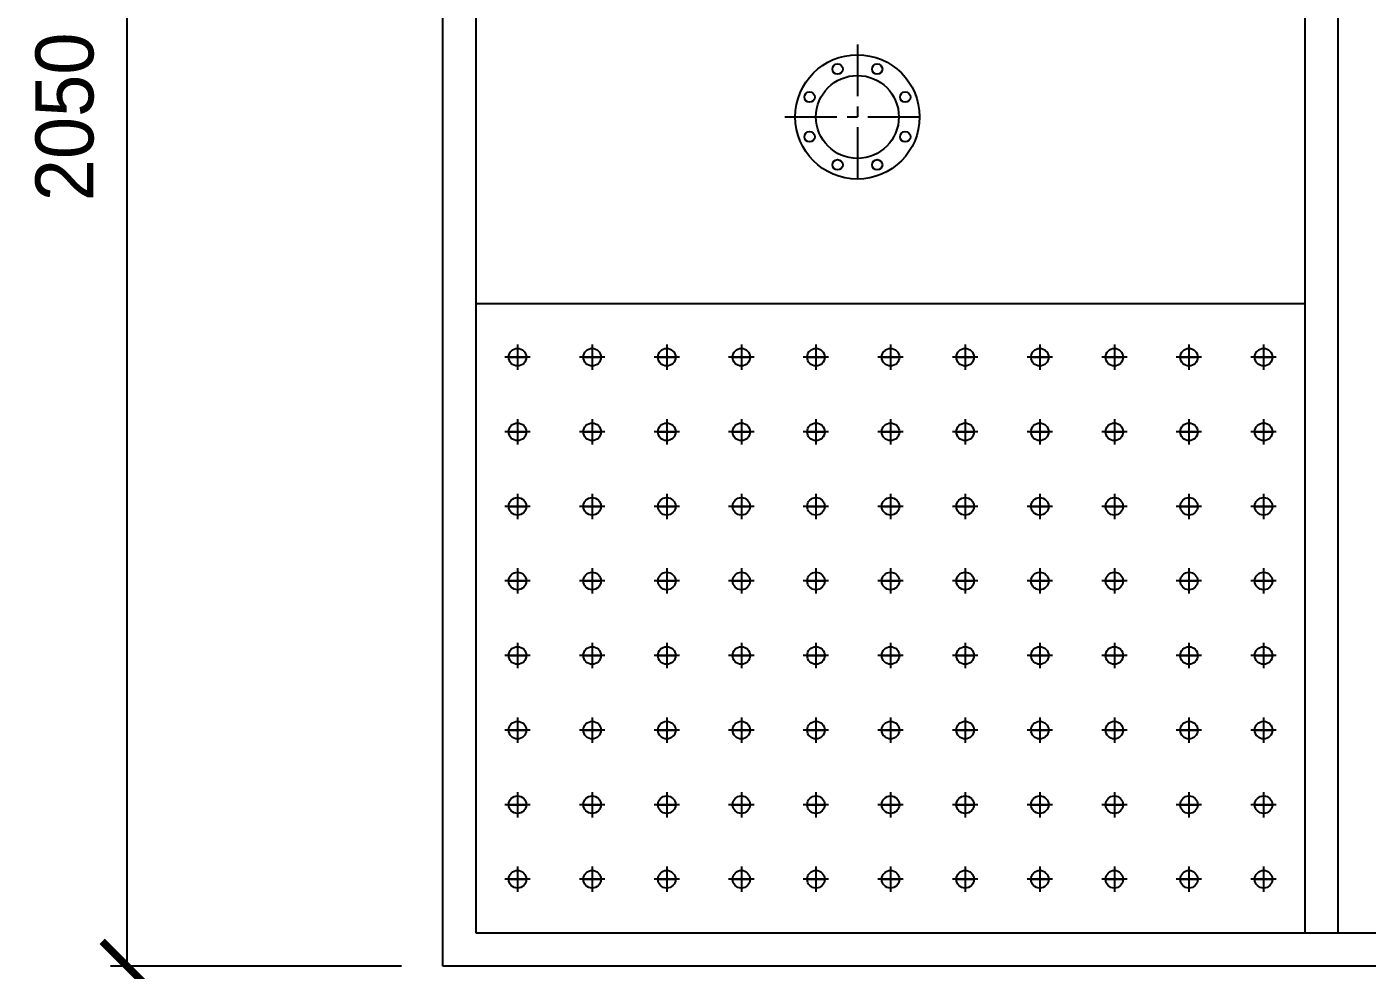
# Model space of a CAD drawing. Header units: millimetres. Extents: x 0 to 16815, y 0 to 11890.
# Drawn here: x 2133 to 3750, y 8002 to 9140 of the extents above; entities that cross this region are included whole.
import ezdxf

# ---------------------------------------------------------------- set-up
doc = ezdxf.new("R2010")
doc.units = ezdxf.units.MM
doc.linetypes.add('CENTER', pattern=[2, 1.25, -0.25, 0.25, -0.25])
doc.layers.get('DEFPOINTS').update_dxf_attribs({"color": 143})
doc.layers.add('CENTER', color=1, linetype='CENTER')
doc.layers.add('냉각탑_dim', color=1, linetype='Continuous')
doc.styles.add('HY울릉도L', font='')
doc.styles.get('HY울릉도L').set_extended_font_data('HY울릉도L')
doc.dimstyles.new('성지DIM', dxfattribs={"dimtxt": 3.5, "dimasz": 3, "dimexe": 1, "dimexo": 2.5, "dimgap": 2, "dimtad": 1, "dimdec": 0, "dimzin": 3, "dimdsep": 46, "dimtxsty": 'HY울릉도L', "dimblk": 'ARCHTICK', "dimcen": -2, "dimclrd": 256, "dimclre": 256, "dimclrt": 7, "dimadec": 0, "dimazin": 0, "dimtfac": 1, "dimtdec": 0, "dimtofl": 0, "dimtmove": 0, "dimatfit": 3, "dimfxl": 0, "dimtolj": 1, "dimtzin": 0, "dimlwe": -1, "dimarcsym": 0})

# ---------------------------------------------------------------- blocks, each defined once
blk = doc.blocks.new('_ArchTick')
at = {"color": 0, "linetype": 'ByBlock', "const_width": 0.15}
blk.add_lwpolyline([(-0.5, -0.5), (0.5, 0.5)], dxfattribs=at)
blk = doc.blocks.new('*D7')
at = {"layer": 'DEFPOINTS', "color": 0, "transparency": 16777216}
for p in [(2253.7, 10056.3), (2634.8, 10056.3), (2634.8, 8006.3)]:
    blk.add_point(p, dxfattribs=at)
at = {"layer": '냉각탑_dim', "transparency": 16777216}
for p, q in [((2584.8, 10056.3), (2233.7, 10056.3)), ((2584.8, 8006.3), (2233.7, 8006.3))]:
    blk.add_line(p, q, dxfattribs=at)
at = {"layer": '냉각탑_dim', "lineweight": -2, "transparency": 16777216}
blk.add_line((2253.7, 8006.3), (2253.7, 10056.3), dxfattribs=at)
at = {"layer": '냉각탑_dim', "lineweight": -2, "transparency": 16777216, "xscale": 60, "yscale": 60, "zscale": 60}
for p, rotation in [((2253.7, 10056.3), 90), ((2253.7, 8006.3), 270)]:
    blk.add_blockref('_ArchTick', p, dxfattribs=dict(at, rotation=rotation))
at = {"layer": '냉각탑_dim', "color": 7, "transparency": 16777216, "insert": (2178.7, 9031.3), "char_height": 70, "attachment_point": 5, "rotation": 90, "style": 'HY울릉도L'}
blk.add_mtext('\\A1;2050', dxfattribs=at)

msp = doc.modelspace()

# ---------------------------------------------------------------- linework, layer by layer
at = {"color": 3}
for p, q in [((3674.8, 8046.3), (3674.8, 10016.3)), ((3714.8, 8046.3), (3714.8, 10016.3)), ((2674.8, 8806.3), (3674.8, 8806.3))]:
    msp.add_line(p, q, dxfattribs=at)
for points in [[(2634.8, 8006.3), (2634.8, 10056.3), (6734.8, 10056.3), (6734.8, 8006.3)], [(2674.8, 8046.3), (2674.8, 10016.3), (6694.8, 10016.3), (6694.8, 8046.3)]]:
    msp.add_lwpolyline(points, close=True, dxfattribs=at)
for centre, radius in [((3134.8, 9031.3), 75), ((3110.9, 9089), 6.25), ((3158.7, 9089), 6.25), ((3134.8, 9031.3), 50), ((3077.1, 9055.2), 6.25), ((3192.5, 9055.2), 6.25), ((3077.1, 9007.4), 6.25), ((3192.5, 9007.4), 6.25), ((3110.9, 8973.5), 6.25), ((3158.7, 8973.5), 6.25)]:
    msp.add_circle(centre, radius, dxfattribs=at)
for centre in [(2724.8, 8741.3), (2814.8, 8741.3), (2904.8, 8741.3), (2994.8, 8741.3), (3084.8, 8741.3), (3174.8, 8741.3), (3264.8, 8741.3), (3354.8, 8741.3), (3444.8, 8741.3), (3534.8, 8741.3), (3624.8, 8741.3), (2724.8, 8651.3), (2814.8, 8651.3), (2904.8, 8651.3), (2994.8, 8651.3), (3084.8, 8651.3), (3174.8, 8651.3), (3264.8, 8651.3), (3354.8, 8651.3), (3444.8, 8651.3), (3534.8, 8651.3), (3624.8, 8651.3), (2724.8, 8561.3), (2814.8, 8561.3), (2904.8, 8561.3), (2994.8, 8561.3), (3084.8, 8561.3), (3174.8, 8561.3), (3264.8, 8561.3), (3354.8, 8561.3), (3444.8, 8561.3), (3534.8, 8561.3), (3624.8, 8561.3), (2724.8, 8471.3), (2814.8, 8471.3), (2904.8, 8471.3), (2994.8, 8471.3), (3084.8, 8471.3), (3174.8, 8471.3), (3264.8, 8471.3), (3354.8, 8471.3), (3444.8, 8471.3), (3534.8, 8471.3), (3624.8, 8471.3), (2724.8, 8381.3), (2814.8, 8381.3), (2904.8, 8381.3), (2994.8, 8381.3), (3084.8, 8381.3), (3174.8, 8381.3), (3264.8, 8381.3), (3354.8, 8381.3), (3444.8, 8381.3), (3534.8, 8381.3), (3624.8, 8381.3), (2724.8, 8291.3), (2814.8, 8291.3), (2904.8, 8291.3), (2994.8, 8291.3), (3084.8, 8291.3), (3174.8, 8291.3), (3264.8, 8291.3), (3354.8, 8291.3), (3444.8, 8291.3), (3534.8, 8291.3), (3624.8, 8291.3), (2724.8, 8201.3), (2814.8, 8201.3), (2904.8, 8201.3), (2994.8, 8201.3), (3084.8, 8201.3), (3174.8, 8201.3), (3264.8, 8201.3), (3354.8, 8201.3), (3444.8, 8201.3), (3534.8, 8201.3), (3624.8, 8201.3), (2724.8, 8111.3), (2814.8, 8111.3), (2904.8, 8111.3), (2994.8, 8111.3), (3084.8, 8111.3), (3174.8, 8111.3), (3264.8, 8111.3), (3354.8, 8111.3), (3444.8, 8111.3), (3534.8, 8111.3), (3624.8, 8111.3)]:
    msp.add_circle(centre, 10.6)
at = {"layer": 'CENTER', "linetype": 'CENTER', "ltscale": 50}
for p, q in [((3134.8, 9118.8), (3134.8, 8943.8)), ((3047.3, 9031.3), (3222.3, 9031.3)), ((2724.8, 8756.6), (2724.8, 8726)), ((2724.8, 8753), (2724.8, 8729.5)), ((2814.8, 8756.6), (2814.8, 8726)), ((2814.8, 8753), (2814.8, 8729.5)), ((2904.8, 8756.6), (2904.8, 8726)), ((2904.8, 8753), (2904.8, 8729.5)), ((2994.8, 8756.6), (2994.8, 8726)), ((2994.8, 8753), (2994.8, 8729.5)), ((3084.8, 8756.6), (3084.8, 8726)), ((3084.8, 8753), (3084.8, 8729.5)), ((3174.8, 8756.6), (3174.8, 8726)), ((3174.8, 8753), (3174.8, 8729.5)), ((3264.8, 8756.6), (3264.8, 8726)), ((3264.8, 8753), (3264.8, 8729.5)), ((3354.8, 8756.6), (3354.8, 8726)), ((3354.8, 8753), (3354.8, 8729.5)), ((3444.8, 8756.6), (3444.8, 8726)), ((3444.8, 8753), (3444.8, 8729.5)), ((3534.8, 8756.6), (3534.8, 8726)), ((3534.8, 8753), (3534.8, 8729.5)), ((3624.8, 8756.6), (3624.8, 8726)), ((3624.8, 8753), (3624.8, 8729.5)), ((2740.1, 8741.3), (2709.5, 8741.3)), ((2713, 8741.3), (2736.6, 8741.3)), ((2736.6, 8741.3), (2713, 8741.3)), ((2713, 8741.3), (2736.6, 8741.3)), ((2830.1, 8741.3), (2799.5, 8741.3)), ((2803, 8741.3), (2826.6, 8741.3)), ((2826.6, 8741.3), (2803, 8741.3)), ((2803, 8741.3), (2826.6, 8741.3)), ((2920.1, 8741.3), (2889.5, 8741.3)), ((2893, 8741.3), (2916.6, 8741.3)), ((2916.6, 8741.3), (2893, 8741.3)), ((2893, 8741.3), (2916.6, 8741.3)), ((3010.1, 8741.3), (2979.5, 8741.3)), ((2983, 8741.3), (3006.6, 8741.3)), ((3006.6, 8741.3), (2983, 8741.3)), ((2983, 8741.3), (3006.6, 8741.3)), ((3100.1, 8741.3), (3069.5, 8741.3)), ((3073, 8741.3), (3096.6, 8741.3)), ((3096.6, 8741.3), (3073, 8741.3)), ((3073, 8741.3), (3096.6, 8741.3)), ((3190.1, 8741.3), (3159.5, 8741.3)), ((3163, 8741.3), (3186.6, 8741.3)), ((3186.6, 8741.3), (3163, 8741.3)), ((3163, 8741.3), (3186.6, 8741.3)), ((3280.1, 8741.3), (3249.5, 8741.3)), ((3253, 8741.3), (3276.6, 8741.3)), ((3276.6, 8741.3), (3253, 8741.3)), ((3253, 8741.3), (3276.6, 8741.3)), ((3370.1, 8741.3), (3339.5, 8741.3)), ((3343, 8741.3), (3366.6, 8741.3)), ((3366.6, 8741.3), (3343, 8741.3)), ((3343, 8741.3), (3366.6, 8741.3)), ((3460.1, 8741.3), (3429.5, 8741.3)), ((3433, 8741.3), (3456.6, 8741.3)), ((3456.6, 8741.3), (3433, 8741.3)), ((3433, 8741.3), (3456.6, 8741.3)), ((3550.1, 8741.3), (3519.5, 8741.3)), ((3523, 8741.3), (3546.6, 8741.3)), ((3546.6, 8741.3), (3523, 8741.3)), ((3523, 8741.3), (3546.6, 8741.3)), ((3640.1, 8741.3), (3609.5, 8741.3)), ((3613, 8741.3), (3636.6, 8741.3)), ((3636.6, 8741.3), (3613, 8741.3)), ((3613, 8741.3), (3636.6, 8741.3)), ((2740.1, 8651.3), (2709.5, 8651.3)), ((2713, 8651.3), (2736.6, 8651.3)), ((2736.6, 8651.3), (2713, 8651.3)), ((2713, 8651.3), (2736.6, 8651.3)), ((2724.8, 8666.6), (2724.8, 8636)), ((2724.8, 8663), (2724.8, 8639.5)), ((2830.1, 8651.3), (2799.5, 8651.3)), ((2803, 8651.3), (2826.6, 8651.3)), ((2826.6, 8651.3), (2803, 8651.3)), ((2803, 8651.3), (2826.6, 8651.3)), ((2814.8, 8666.6), (2814.8, 8636)), ((2814.8, 8663), (2814.8, 8639.5)), ((2920.1, 8651.3), (2889.5, 8651.3)), ((2893, 8651.3), (2916.6, 8651.3)), ((2916.6, 8651.3), (2893, 8651.3)), ((2893, 8651.3), (2916.6, 8651.3)), ((2904.8, 8666.6), (2904.8, 8636)), ((2904.8, 8663), (2904.8, 8639.5)), ((3010.1, 8651.3), (2979.5, 8651.3)), ((2983, 8651.3), (3006.6, 8651.3)), ((3006.6, 8651.3), (2983, 8651.3)), ((2983, 8651.3), (3006.6, 8651.3)), ((2994.8, 8666.6), (2994.8, 8636)), ((2994.8, 8663), (2994.8, 8639.5)), ((3100.1, 8651.3), (3069.5, 8651.3)), ((3073, 8651.3), (3096.6, 8651.3)), ((3096.6, 8651.3), (3073, 8651.3)), ((3073, 8651.3), (3096.6, 8651.3)), ((3084.8, 8666.6), (3084.8, 8636)), ((3084.8, 8663), (3084.8, 8639.5)), ((3190.1, 8651.3), (3159.5, 8651.3)), ((3163, 8651.3), (3186.6, 8651.3)), ((3186.6, 8651.3), (3163, 8651.3)), ((3163, 8651.3), (3186.6, 8651.3)), ((3174.8, 8666.6), (3174.8, 8636)), ((3174.8, 8663), (3174.8, 8639.5)), ((3280.1, 8651.3), (3249.5, 8651.3)), ((3253, 8651.3), (3276.6, 8651.3)), ((3276.6, 8651.3), (3253, 8651.3)), ((3253, 8651.3), (3276.6, 8651.3)), ((3264.8, 8666.6), (3264.8, 8636)), ((3264.8, 8663), (3264.8, 8639.5)), ((3370.1, 8651.3), (3339.5, 8651.3)), ((3343, 8651.3), (3366.6, 8651.3)), ((3366.6, 8651.3), (3343, 8651.3)), ((3343, 8651.3), (3366.6, 8651.3)), ((3354.8, 8666.6), (3354.8, 8636)), ((3354.8, 8663), (3354.8, 8639.5)), ((3460.1, 8651.3), (3429.5, 8651.3)), ((3433, 8651.3), (3456.6, 8651.3)), ((3456.6, 8651.3), (3433, 8651.3)), ((3433, 8651.3), (3456.6, 8651.3)), ((3444.8, 8666.6), (3444.8, 8636)), ((3444.8, 8663), (3444.8, 8639.5)), ((3550.1, 8651.3), (3519.5, 8651.3)), ((3523, 8651.3), (3546.6, 8651.3)), ((3546.6, 8651.3), (3523, 8651.3)), ((3523, 8651.3), (3546.6, 8651.3)), ((3534.8, 8666.6), (3534.8, 8636)), ((3534.8, 8663), (3534.8, 8639.5)), ((3640.1, 8651.3), (3609.5, 8651.3)), ((3613, 8651.3), (3636.6, 8651.3)), ((3636.6, 8651.3), (3613, 8651.3)), ((3613, 8651.3), (3636.6, 8651.3)), ((3624.8, 8666.6), (3624.8, 8636)), ((3624.8, 8663), (3624.8, 8639.5)), ((2724.8, 8576.6), (2724.8, 8546)), ((2724.8, 8573), (2724.8, 8549.5)), ((2814.8, 8576.6), (2814.8, 8546)), ((2814.8, 8573), (2814.8, 8549.5)), ((2904.8, 8576.6), (2904.8, 8546)), ((2904.8, 8573), (2904.8, 8549.5)), ((2994.8, 8576.6), (2994.8, 8546)), ((2994.8, 8573), (2994.8, 8549.5)), ((3084.8, 8576.6), (3084.8, 8546)), ((3084.8, 8573), (3084.8, 8549.5)), ((3174.8, 8576.6), (3174.8, 8546)), ((3174.8, 8573), (3174.8, 8549.5)), ((3264.8, 8576.6), (3264.8, 8546)), ((3264.8, 8573), (3264.8, 8549.5)), ((3354.8, 8576.6), (3354.8, 8546)), ((3354.8, 8573), (3354.8, 8549.5)), ((3444.8, 8576.6), (3444.8, 8546)), ((3444.8, 8573), (3444.8, 8549.5)), ((3534.8, 8576.6), (3534.8, 8546)), ((3534.8, 8573), (3534.8, 8549.5)), ((3624.8, 8576.6), (3624.8, 8546)), ((3624.8, 8573), (3624.8, 8549.5)), ((2740.1, 8561.3), (2709.5, 8561.3)), ((2713, 8561.3), (2736.6, 8561.3)), ((2736.6, 8561.3), (2713, 8561.3)), ((2713, 8561.3), (2736.6, 8561.3)), ((2830.1, 8561.3), (2799.5, 8561.3)), ((2803, 8561.3), (2826.6, 8561.3)), ((2826.6, 8561.3), (2803, 8561.3)), ((2803, 8561.3), (2826.6, 8561.3)), ((2920.1, 8561.3), (2889.5, 8561.3)), ((2893, 8561.3), (2916.6, 8561.3)), ((2916.6, 8561.3), (2893, 8561.3)), ((2893, 8561.3), (2916.6, 8561.3)), ((3010.1, 8561.3), (2979.5, 8561.3)), ((2983, 8561.3), (3006.6, 8561.3)), ((3006.6, 8561.3), (2983, 8561.3)), ((2983, 8561.3), (3006.6, 8561.3)), ((3100.1, 8561.3), (3069.5, 8561.3)), ((3073, 8561.3), (3096.6, 8561.3)), ((3096.6, 8561.3), (3073, 8561.3)), ((3073, 8561.3), (3096.6, 8561.3)), ((3190.1, 8561.3), (3159.5, 8561.3)), ((3163, 8561.3), (3186.6, 8561.3)), ((3186.6, 8561.3), (3163, 8561.3)), ((3163, 8561.3), (3186.6, 8561.3)), ((3280.1, 8561.3), (3249.5, 8561.3)), ((3253, 8561.3), (3276.6, 8561.3)), ((3276.6, 8561.3), (3253, 8561.3)), ((3253, 8561.3), (3276.6, 8561.3)), ((3370.1, 8561.3), (3339.5, 8561.3)), ((3343, 8561.3), (3366.6, 8561.3)), ((3366.6, 8561.3), (3343, 8561.3)), ((3343, 8561.3), (3366.6, 8561.3)), ((3460.1, 8561.3), (3429.5, 8561.3)), ((3433, 8561.3), (3456.6, 8561.3)), ((3456.6, 8561.3), (3433, 8561.3)), ((3433, 8561.3), (3456.6, 8561.3)), ((3550.1, 8561.3), (3519.5, 8561.3)), ((3523, 8561.3), (3546.6, 8561.3)), ((3546.6, 8561.3), (3523, 8561.3)), ((3523, 8561.3), (3546.6, 8561.3)), ((3640.1, 8561.3), (3609.5, 8561.3)), ((3613, 8561.3), (3636.6, 8561.3)), ((3636.6, 8561.3), (3613, 8561.3)), ((3613, 8561.3), (3636.6, 8561.3)), ((2724.8, 8486.6), (2724.8, 8456)), ((2724.8, 8483), (2724.8, 8459.5)), ((2814.8, 8486.6), (2814.8, 8456)), ((2814.8, 8483), (2814.8, 8459.5)), ((2904.8, 8486.6), (2904.8, 8456)), ((2904.8, 8483), (2904.8, 8459.5)), ((2994.8, 8486.6), (2994.8, 8456)), ((2994.8, 8483), (2994.8, 8459.5)), ((3084.8, 8486.6), (3084.8, 8456)), ((3084.8, 8483), (3084.8, 8459.5)), ((3174.8, 8486.6), (3174.8, 8456)), ((3174.8, 8483), (3174.8, 8459.5)), ((3264.8, 8486.6), (3264.8, 8456)), ((3264.8, 8483), (3264.8, 8459.5)), ((3354.8, 8486.6), (3354.8, 8456)), ((3354.8, 8483), (3354.8, 8459.5)), ((3444.8, 8486.6), (3444.8, 8456)), ((3444.8, 8483), (3444.8, 8459.5)), ((3534.8, 8486.6), (3534.8, 8456)), ((3534.8, 8483), (3534.8, 8459.5)), ((3624.8, 8486.6), (3624.8, 8456)), ((3624.8, 8483), (3624.8, 8459.5)), ((2740.1, 8471.3), (2709.5, 8471.3)), ((2713, 8471.3), (2736.6, 8471.3)), ((2736.6, 8471.3), (2713, 8471.3)), ((2713, 8471.3), (2736.6, 8471.3)), ((2830.1, 8471.3), (2799.5, 8471.3)), ((2803, 8471.3), (2826.6, 8471.3)), ((2826.6, 8471.3), (2803, 8471.3)), ((2803, 8471.3), (2826.6, 8471.3)), ((2920.1, 8471.3), (2889.5, 8471.3)), ((2893, 8471.3), (2916.6, 8471.3)), ((2916.6, 8471.3), (2893, 8471.3)), ((2893, 8471.3), (2916.6, 8471.3)), ((3010.1, 8471.3), (2979.5, 8471.3)), ((2983, 8471.3), (3006.6, 8471.3)), ((3006.6, 8471.3), (2983, 8471.3)), ((2983, 8471.3), (3006.6, 8471.3)), ((3100.1, 8471.3), (3069.5, 8471.3)), ((3073, 8471.3), (3096.6, 8471.3)), ((3096.6, 8471.3), (3073, 8471.3)), ((3073, 8471.3), (3096.6, 8471.3)), ((3190.1, 8471.3), (3159.5, 8471.3)), ((3163, 8471.3), (3186.6, 8471.3)), ((3186.6, 8471.3), (3163, 8471.3)), ((3163, 8471.3), (3186.6, 8471.3)), ((3280.1, 8471.3), (3249.5, 8471.3)), ((3253, 8471.3), (3276.6, 8471.3)), ((3276.6, 8471.3), (3253, 8471.3)), ((3253, 8471.3), (3276.6, 8471.3)), ((3370.1, 8471.3), (3339.5, 8471.3)), ((3343, 8471.3), (3366.6, 8471.3)), ((3366.6, 8471.3), (3343, 8471.3)), ((3343, 8471.3), (3366.6, 8471.3)), ((3460.1, 8471.3), (3429.5, 8471.3)), ((3433, 8471.3), (3456.6, 8471.3)), ((3456.6, 8471.3), (3433, 8471.3)), ((3433, 8471.3), (3456.6, 8471.3)), ((3550.1, 8471.3), (3519.5, 8471.3)), ((3523, 8471.3), (3546.6, 8471.3)), ((3546.6, 8471.3), (3523, 8471.3)), ((3523, 8471.3), (3546.6, 8471.3)), ((3640.1, 8471.3), (3609.5, 8471.3)), ((3613, 8471.3), (3636.6, 8471.3)), ((3636.6, 8471.3), (3613, 8471.3)), ((3613, 8471.3), (3636.6, 8471.3)), ((2724.8, 8396.6), (2724.8, 8366)), ((2724.8, 8393), (2724.8, 8369.5)), ((2814.8, 8396.6), (2814.8, 8366)), ((2814.8, 8393), (2814.8, 8369.5)), ((2904.8, 8396.6), (2904.8, 8366)), ((2904.8, 8393), (2904.8, 8369.5)), ((2994.8, 8396.6), (2994.8, 8366)), ((2994.8, 8393), (2994.8, 8369.5)), ((3084.8, 8396.6), (3084.8, 8366)), ((3084.8, 8393), (3084.8, 8369.5)), ((3174.8, 8396.6), (3174.8, 8366)), ((3174.8, 8393), (3174.8, 8369.5)), ((3264.8, 8396.6), (3264.8, 8366)), ((3264.8, 8393), (3264.8, 8369.5)), ((3354.8, 8396.6), (3354.8, 8366)), ((3354.8, 8393), (3354.8, 8369.5)), ((3444.8, 8396.6), (3444.8, 8366)), ((3444.8, 8393), (3444.8, 8369.5)), ((3534.8, 8396.6), (3534.8, 8366)), ((3534.8, 8393), (3534.8, 8369.5)), ((3624.8, 8396.6), (3624.8, 8366)), ((3624.8, 8393), (3624.8, 8369.5)), ((2740.1, 8381.3), (2709.5, 8381.3)), ((2713, 8381.3), (2736.6, 8381.3)), ((2736.6, 8381.3), (2713, 8381.3)), ((2713, 8381.3), (2736.6, 8381.3)), ((2830.1, 8381.3), (2799.5, 8381.3)), ((2803, 8381.3), (2826.6, 8381.3)), ((2826.6, 8381.3), (2803, 8381.3)), ((2803, 8381.3), (2826.6, 8381.3)), ((2920.1, 8381.3), (2889.5, 8381.3)), ((2893, 8381.3), (2916.6, 8381.3)), ((2916.6, 8381.3), (2893, 8381.3)), ((2893, 8381.3), (2916.6, 8381.3)), ((3010.1, 8381.3), (2979.5, 8381.3)), ((2983, 8381.3), (3006.6, 8381.3)), ((3006.6, 8381.3), (2983, 8381.3)), ((2983, 8381.3), (3006.6, 8381.3)), ((3100.1, 8381.3), (3069.5, 8381.3)), ((3073, 8381.3), (3096.6, 8381.3)), ((3096.6, 8381.3), (3073, 8381.3)), ((3073, 8381.3), (3096.6, 8381.3)), ((3190.1, 8381.3), (3159.5, 8381.3)), ((3163, 8381.3), (3186.6, 8381.3)), ((3186.6, 8381.3), (3163, 8381.3)), ((3163, 8381.3), (3186.6, 8381.3)), ((3280.1, 8381.3), (3249.5, 8381.3)), ((3253, 8381.3), (3276.6, 8381.3)), ((3276.6, 8381.3), (3253, 8381.3)), ((3253, 8381.3), (3276.6, 8381.3)), ((3370.1, 8381.3), (3339.5, 8381.3)), ((3343, 8381.3), (3366.6, 8381.3)), ((3366.6, 8381.3), (3343, 8381.3)), ((3343, 8381.3), (3366.6, 8381.3)), ((3460.1, 8381.3), (3429.5, 8381.3)), ((3433, 8381.3), (3456.6, 8381.3)), ((3456.6, 8381.3), (3433, 8381.3)), ((3433, 8381.3), (3456.6, 8381.3)), ((3550.1, 8381.3), (3519.5, 8381.3)), ((3523, 8381.3), (3546.6, 8381.3)), ((3546.6, 8381.3), (3523, 8381.3)), ((3523, 8381.3), (3546.6, 8381.3)), ((3640.1, 8381.3), (3609.5, 8381.3)), ((3613, 8381.3), (3636.6, 8381.3)), ((3636.6, 8381.3), (3613, 8381.3)), ((3613, 8381.3), (3636.6, 8381.3)), ((2724.8, 8306.6), (2724.8, 8276)), ((2724.8, 8303), (2724.8, 8279.5)), ((2814.8, 8306.6), (2814.8, 8276)), ((2814.8, 8303), (2814.8, 8279.5)), ((2904.8, 8306.6), (2904.8, 8276)), ((2904.8, 8303), (2904.8, 8279.5)), ((2994.8, 8306.6), (2994.8, 8276)), ((2994.8, 8303), (2994.8, 8279.5)), ((3084.8, 8306.6), (3084.8, 8276)), ((3084.8, 8303), (3084.8, 8279.5)), ((3174.8, 8306.6), (3174.8, 8276)), ((3174.8, 8303), (3174.8, 8279.5)), ((3264.8, 8306.6), (3264.8, 8276)), ((3264.8, 8303), (3264.8, 8279.5)), ((3354.8, 8306.6), (3354.8, 8276)), ((3354.8, 8303), (3354.8, 8279.5)), ((3444.8, 8306.6), (3444.8, 8276)), ((3444.8, 8303), (3444.8, 8279.5)), ((3534.8, 8306.6), (3534.8, 8276)), ((3534.8, 8303), (3534.8, 8279.5)), ((3624.8, 8306.6), (3624.8, 8276)), ((3624.8, 8303), (3624.8, 8279.5)), ((2740.1, 8291.3), (2709.5, 8291.3)), ((2713, 8291.3), (2736.6, 8291.3)), ((2736.6, 8291.3), (2713, 8291.3)), ((2713, 8291.3), (2736.6, 8291.3)), ((2830.1, 8291.3), (2799.5, 8291.3)), ((2803, 8291.3), (2826.6, 8291.3)), ((2826.6, 8291.3), (2803, 8291.3)), ((2803, 8291.3), (2826.6, 8291.3)), ((2920.1, 8291.3), (2889.5, 8291.3)), ((2893, 8291.3), (2916.6, 8291.3)), ((2916.6, 8291.3), (2893, 8291.3)), ((2893, 8291.3), (2916.6, 8291.3)), ((3010.1, 8291.3), (2979.5, 8291.3)), ((2983, 8291.3), (3006.6, 8291.3)), ((3006.6, 8291.3), (2983, 8291.3)), ((2983, 8291.3), (3006.6, 8291.3)), ((3100.1, 8291.3), (3069.5, 8291.3)), ((3073, 8291.3), (3096.6, 8291.3)), ((3096.6, 8291.3), (3073, 8291.3)), ((3073, 8291.3), (3096.6, 8291.3)), ((3190.1, 8291.3), (3159.5, 8291.3)), ((3163, 8291.3), (3186.6, 8291.3)), ((3186.6, 8291.3), (3163, 8291.3)), ((3163, 8291.3), (3186.6, 8291.3)), ((3280.1, 8291.3), (3249.5, 8291.3)), ((3253, 8291.3), (3276.6, 8291.3)), ((3276.6, 8291.3), (3253, 8291.3)), ((3253, 8291.3), (3276.6, 8291.3)), ((3370.1, 8291.3), (3339.5, 8291.3)), ((3343, 8291.3), (3366.6, 8291.3)), ((3366.6, 8291.3), (3343, 8291.3)), ((3343, 8291.3), (3366.6, 8291.3)), ((3460.1, 8291.3), (3429.5, 8291.3)), ((3433, 8291.3), (3456.6, 8291.3)), ((3456.6, 8291.3), (3433, 8291.3)), ((3433, 8291.3), (3456.6, 8291.3)), ((3550.1, 8291.3), (3519.5, 8291.3)), ((3523, 8291.3), (3546.6, 8291.3)), ((3546.6, 8291.3), (3523, 8291.3)), ((3523, 8291.3), (3546.6, 8291.3)), ((3640.1, 8291.3), (3609.5, 8291.3)), ((3613, 8291.3), (3636.6, 8291.3)), ((3636.6, 8291.3), (3613, 8291.3)), ((3613, 8291.3), (3636.6, 8291.3)), ((2724.8, 8216.6), (2724.8, 8186)), ((2814.8, 8216.6), (2814.8, 8186)), ((2904.8, 8216.6), (2904.8, 8186)), ((2994.8, 8216.6), (2994.8, 8186)), ((3084.8, 8216.6), (3084.8, 8186)), ((3174.8, 8216.6), (3174.8, 8186)), ((3264.8, 8216.6), (3264.8, 8186)), ((3354.8, 8216.6), (3354.8, 8186)), ((3444.8, 8216.6), (3444.8, 8186)), ((3534.8, 8216.6), (3534.8, 8186)), ((3624.8, 8216.6), (3624.8, 8186)), ((2740.1, 8201.3), (2709.5, 8201.3)), ((2713, 8201.3), (2736.6, 8201.3)), ((2736.6, 8201.3), (2713, 8201.3)), ((2713, 8201.3), (2736.6, 8201.3)), ((2724.8, 8213), (2724.8, 8189.5)), ((2830.1, 8201.3), (2799.5, 8201.3)), ((2803, 8201.3), (2826.6, 8201.3)), ((2826.6, 8201.3), (2803, 8201.3)), ((2803, 8201.3), (2826.6, 8201.3)), ((2814.8, 8213), (2814.8, 8189.5)), ((2920.1, 8201.3), (2889.5, 8201.3)), ((2893, 8201.3), (2916.6, 8201.3)), ((2916.6, 8201.3), (2893, 8201.3)), ((2893, 8201.3), (2916.6, 8201.3)), ((2904.8, 8213), (2904.8, 8189.5)), ((3010.1, 8201.3), (2979.5, 8201.3)), ((2983, 8201.3), (3006.6, 8201.3)), ((3006.6, 8201.3), (2983, 8201.3)), ((2983, 8201.3), (3006.6, 8201.3)), ((2994.8, 8213), (2994.8, 8189.5)), ((3100.1, 8201.3), (3069.5, 8201.3)), ((3073, 8201.3), (3096.6, 8201.3)), ((3096.6, 8201.3), (3073, 8201.3)), ((3073, 8201.3), (3096.6, 8201.3)), ((3084.8, 8213), (3084.8, 8189.5)), ((3190.1, 8201.3), (3159.5, 8201.3)), ((3163, 8201.3), (3186.6, 8201.3)), ((3186.6, 8201.3), (3163, 8201.3)), ((3163, 8201.3), (3186.6, 8201.3)), ((3174.8, 8213), (3174.8, 8189.5)), ((3280.1, 8201.3), (3249.5, 8201.3)), ((3253, 8201.3), (3276.6, 8201.3)), ((3276.6, 8201.3), (3253, 8201.3)), ((3253, 8201.3), (3276.6, 8201.3)), ((3264.8, 8213), (3264.8, 8189.5)), ((3370.1, 8201.3), (3339.5, 8201.3)), ((3343, 8201.3), (3366.6, 8201.3)), ((3366.6, 8201.3), (3343, 8201.3)), ((3343, 8201.3), (3366.6, 8201.3)), ((3354.8, 8213), (3354.8, 8189.5)), ((3460.1, 8201.3), (3429.5, 8201.3)), ((3433, 8201.3), (3456.6, 8201.3)), ((3456.6, 8201.3), (3433, 8201.3)), ((3433, 8201.3), (3456.6, 8201.3)), ((3444.8, 8213), (3444.8, 8189.5)), ((3550.1, 8201.3), (3519.5, 8201.3)), ((3523, 8201.3), (3546.6, 8201.3)), ((3546.6, 8201.3), (3523, 8201.3)), ((3523, 8201.3), (3546.6, 8201.3)), ((3534.8, 8213), (3534.8, 8189.5)), ((3640.1, 8201.3), (3609.5, 8201.3)), ((3613, 8201.3), (3636.6, 8201.3)), ((3636.6, 8201.3), (3613, 8201.3)), ((3613, 8201.3), (3636.6, 8201.3)), ((3624.8, 8213), (3624.8, 8189.5)), ((2724.8, 8126.6), (2724.8, 8096)), ((2724.8, 8123), (2724.8, 8099.5)), ((2814.8, 8126.6), (2814.8, 8096)), ((2814.8, 8123), (2814.8, 8099.5)), ((2904.8, 8126.6), (2904.8, 8096)), ((2904.8, 8123), (2904.8, 8099.5)), ((2994.8, 8126.6), (2994.8, 8096)), ((2994.8, 8123), (2994.8, 8099.5)), ((3084.8, 8126.6), (3084.8, 8096)), ((3084.8, 8123), (3084.8, 8099.5)), ((3174.8, 8126.6), (3174.8, 8096)), ((3174.8, 8123), (3174.8, 8099.5)), ((3264.8, 8126.6), (3264.8, 8096)), ((3264.8, 8123), (3264.8, 8099.5)), ((3354.8, 8126.6), (3354.8, 8096)), ((3354.8, 8123), (3354.8, 8099.5)), ((3444.8, 8126.6), (3444.8, 8096)), ((3444.8, 8123), (3444.8, 8099.5)), ((3534.8, 8126.6), (3534.8, 8096)), ((3534.8, 8123), (3534.8, 8099.5)), ((3624.8, 8126.6), (3624.8, 8096)), ((3624.8, 8123), (3624.8, 8099.5)), ((2740.1, 8111.3), (2709.5, 8111.3)), ((2713, 8111.3), (2736.6, 8111.3)), ((2736.6, 8111.3), (2713, 8111.3)), ((2713, 8111.3), (2736.6, 8111.3)), ((2830.1, 8111.3), (2799.5, 8111.3)), ((2803, 8111.3), (2826.6, 8111.3)), ((2826.6, 8111.3), (2803, 8111.3)), ((2803, 8111.3), (2826.6, 8111.3)), ((2920.1, 8111.3), (2889.5, 8111.3)), ((2893, 8111.3), (2916.6, 8111.3)), ((2916.6, 8111.3), (2893, 8111.3)), ((2893, 8111.3), (2916.6, 8111.3)), ((3010.1, 8111.3), (2979.5, 8111.3)), ((2983, 8111.3), (3006.6, 8111.3)), ((3006.6, 8111.3), (2983, 8111.3)), ((2983, 8111.3), (3006.6, 8111.3)), ((3100.1, 8111.3), (3069.5, 8111.3)), ((3073, 8111.3), (3096.6, 8111.3)), ((3096.6, 8111.3), (3073, 8111.3)), ((3073, 8111.3), (3096.6, 8111.3)), ((3190.1, 8111.3), (3159.5, 8111.3)), ((3163, 8111.3), (3186.6, 8111.3)), ((3186.6, 8111.3), (3163, 8111.3)), ((3163, 8111.3), (3186.6, 8111.3)), ((3280.1, 8111.3), (3249.5, 8111.3)), ((3253, 8111.3), (3276.6, 8111.3)), ((3276.6, 8111.3), (3253, 8111.3)), ((3253, 8111.3), (3276.6, 8111.3)), ((3370.1, 8111.3), (3339.5, 8111.3)), ((3343, 8111.3), (3366.6, 8111.3)), ((3366.6, 8111.3), (3343, 8111.3)), ((3343, 8111.3), (3366.6, 8111.3)), ((3460.1, 8111.3), (3429.5, 8111.3)), ((3433, 8111.3), (3456.6, 8111.3)), ((3456.6, 8111.3), (3433, 8111.3)), ((3433, 8111.3), (3456.6, 8111.3)), ((3550.1, 8111.3), (3519.5, 8111.3)), ((3523, 8111.3), (3546.6, 8111.3)), ((3546.6, 8111.3), (3523, 8111.3)), ((3523, 8111.3), (3546.6, 8111.3)), ((3640.1, 8111.3), (3609.5, 8111.3)), ((3613, 8111.3), (3636.6, 8111.3)), ((3636.6, 8111.3), (3613, 8111.3)), ((3613, 8111.3), (3636.6, 8111.3))]:
    msp.add_line(p, q, dxfattribs=at)

# ---------------------------------------------------------------- dimensions: what is measured, and where the dimension line sits
at = {"layer": '냉각탑_dim'}
dim = msp.add_linear_dim(base=(2253.7, 10056.3), p1=(2634.8, 8006.3), p2=(2634.8, 10056.3), angle=90, dimstyle='성지DIM', override={"dimscale": 20, "dimtmove": 2}, dxfattribs=at)
dim.commit()
dim.dimension.update_dxf_attribs({"geometry": '*D7', "text_midpoint": (2178.7, 9031.3)})

doc.saveas('drawing.dxf')
